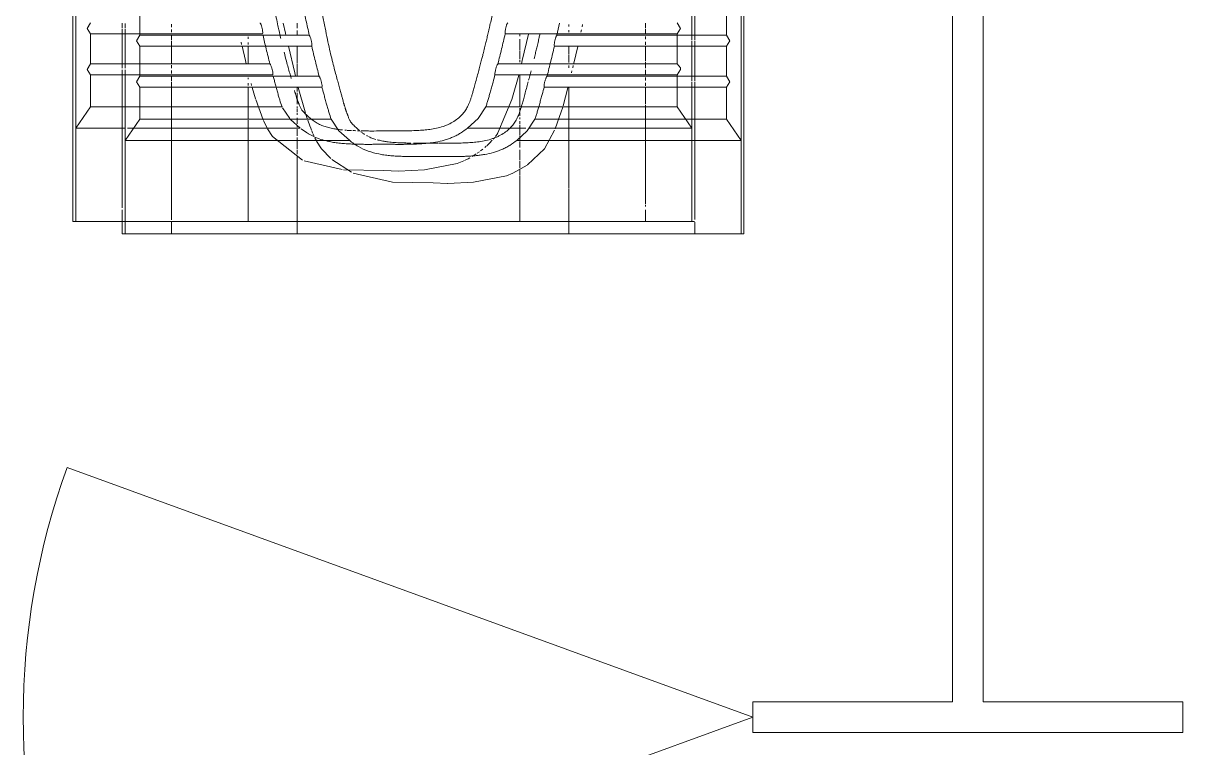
# Model space of a CAD drawing. Header units: millimetres. Extents: x -4000 to 187956, y -58990 to 162485.
# Drawn here: x 2131 to 3075, y 139488 to 140077 of the extents above; entities that cross this region are included whole.
import ezdxf

# ---------------------------------------------------------------- set-up
doc = ezdxf.new("R2010")
doc.units = ezdxf.units.MM
for name, color, linetype, lineweight in [('A-DOOR', 31, 'Continuous', 13), ('A-WALL', 113, 'Continuous', 13), ('P-SANR-FIXT', 6, 'Continuous', 9)]:
    doc.layers.add(name, color=color, linetype=linetype, lineweight=lineweight)

# ---------------------------------------------------------------- blocks, each defined once
blk = doc.blocks.new('WCPan-SquattingPan-Vitra-ArkitektSeries-5952 - CMPX502N-V821-FFS - TANG 1')
at = {"layer": 'P-SANR-FIXT', "color": 250}
for p, q in [((-252.96, 212.38), (-252.96, -390.25)), ((-250.56, 77.95), (-250.56, -314.32)), ((-238.61, -237.81), (-98.67, -237.81)), ((-238.61, -237.81), (-238.61, -262.07)), ((98.67, -237.81), (238.61, -237.81)), ((238.61, -262.07), (238.61, -237.81)), ((-92.74, -262.07), (-238.61, -262.07)), ((238.61, -262.07), (92.74, -262.07)), ((-238.61, -271.16), (-90.37, -271.16)), ((-238.61, -271.16), (-238.61, -297.17)), ((90.37, -271.16), (238.61, -271.16)), ((238.61, -297.17), (238.61, -271.16)), ((-250.56, -314.32), (-238.61, -297.17)), ((-238.61, -297.17), (-82.82, -297.17)), ((82.82, -297.17), (238.61, -297.17)), ((-250.56, -390.25), (-250.56, -314.32)), ((-250.56, -314.32), (-210.56, -314.32)), ((115.41, -314.32), (68.02, -314.32)), ((250.56, -324.32), (250.56, -390.25)), ((-252.96, -390.25), (-250.56, -390.25)), ((250.56, -390.25), (-250.56, -390.25))]:
    blk.add_line(p, q, dxfattribs=at)
at = {"layer": 'P-SANR-FIXT', "color": 252}
for p, q in [((250.56, -238.71), (250.56, -214.45)), ((252.96, -238.71), (252.96, -214.45)), ((250.56, -242.77), (250.56, -239.17)), ((250.56, -247.32), (250.56, -243.72)), ((252.96, -242.8), (252.96, -239.13)), ((252.96, -247.37), (252.96, -243.69)), ((250.56, -272.07), (250.56, -247.81)), ((252.96, -272.07), (252.96, -247.81)), ((241.23, -265.23), (238.61, -262.07)), ((250.56, -276.15), (250.56, -272.5)), ((252.96, -276.18), (252.96, -272.46)), ((250.56, -280.7), (250.56, -277.05)), ((250.56, -314.32), (250.56, -281.16)), ((252.96, -280.74), (252.96, -277.01)), ((252.96, -388.62), (252.96, -281.16)), ((-82.46, -297.81), (-76.59, -306.5)), ((238.61, -297.17), (250.56, -314.32)), ((-75.94, -307.25), (-68.03, -314.31)), ((-208.64, -314.32), (-68.02, -314.32)), ((250.56, -314.32), (118.05, -314.32)), ((250.56, -314.32), (250.56, -324.32)), ((75.18, -335.25), (71.73, -337.44)), ((80.5, -331.37), (78.64, -332.8)), ((-212.88, -390.25), (-252.96, -390.25)), ((250.64, -390.25), (252.81, -390.25))]:
    blk.add_line(p, q, dxfattribs=at)
at = {"layer": 'P-SANR-FIXT', "color": 253}
for p, q in [((-212.88, -232.8), (-212.88, -229.13)), ((-212.88, -237.36), (-212.88, -233.69)), ((212.95, -229.13), (212.95, -232.8)), ((212.95, -233.69), (212.95, -237.36)), ((-212.88, -262.07), (-212.88, -237.81)), ((-115.75, -246.4), (-116.18, -244.56)), ((212.95, -239.79), (212.95, -242.16)), ((212.95, -244.28), (212.95, -246.67)), ((-112.6, -259.38), (-115.41, -247.83)), ((212.95, -247.81), (212.95, -259.89)), ((-212.88, -265.6), (-212.88, -262.47)), ((-111.93, -262.08), (-112.6, -259.38)), ((212.95, -260.68), (212.95, -262.07)), ((212.95, -262.46), (212.95, -265.6)), ((-212.88, -270.74), (-212.88, -267.02)), ((-212.88, -379.12), (-212.88, -271.16)), ((-110.49, -273.43), (-110.49, -274.69)), ((110.55, -293.47), (110.55, -271.16)), ((212.95, -267.01), (212.95, -270.74)), ((212.95, -273.08), (212.95, -275.57)), ((-110.49, -277.89), (-110.49, -279.72)), ((-110.49, -281.16), (-110.49, -307.17)), ((-107.61, -279.82), (-108.07, -278.08)), ((-104.35, -290.64), (-107.21, -281.31)), ((212.95, -277.58), (212.95, -280.09)), ((212.95, -281.16), (212.95, -295.02)), ((-98.28, -307.59), (-104.14, -291.23)), ((110.55, -295.46), (110.55, -293.7)), ((212.95, -295.65), (212.95, -376.26)), ((-110.49, -308.02), (-110.49, -390.25)), ((-95.36, -313.94), (-98.03, -308.19)), ((-90.77, -321.15), (-94.77, -315.04)), ((92.76, -318.39), (90.78, -321.14)), ((-66.23, -340.43), (-90.77, -321.15)), ((83.32, -328.99), (82.12, -330.03)), ((85.81, -326.66), (83.69, -328.66)), ((88.15, -324.23), (85.91, -326.56)), ((90.15, -321.93), (89.02, -323.26)), ((68.48, -339.27), (65.56, -340.76)), ((69.96, -338.46), (68.55, -339.24)), ((77.65, -333.54), (75.79, -334.84)), ((-33.89, -348.16), (-64.9, -341.07)), ((0.01, -348.78), (-32.91, -348.27)), ((59.66, -343.18), (32.93, -348.27)), ((64.91, -341.07), (59.7, -343.16)), ((110.55, -352.56), (110.55, -347.43)), ((110.55, -355.16), (110.55, -353.16)), ((110.55, -390.25), (110.55, -355.18)), ((212.95, -377.01), (212.95, -378.25)), ((-212.88, -390.25), (-212.88, -380.81)), ((212.95, -380.83), (212.95, -390.25)), ((-110.49, -390.25), (-212.64, -390.25)), ((-110.49, -390.25), (110.55, -390.25)), ((212.95, -390.25), (110.55, -390.25)), ((212.95, -390.25), (250.56, -390.25)), ((250.64, -390.25), (252.81, -390.25))]:
    blk.add_line(p, q, dxfattribs=at)
at = {"layer": 'P-SANR-FIXT', "color": 254}
for p, q in [((-110.49, -240.16), (-110.49, -241.8)), ((-110.49, -244.62), (-110.49, -246.29)), ((110.55, -239.63), (110.55, -237.81)), ((110.55, -250.97), (110.55, -241.93)), ((-110.49, -247.81), (-110.49, -261.67)), ((110.55, -258.37), (110.55, -251.55)), ((110.55, -260.76), (110.55, -259.08)), ((110.55, -297.17), (110.55, -295.46)), ((110.55, -301.66), (110.55, -298.28)), ((110.55, -304.52), (110.55, -302.1)), ((110.55, -307.11), (110.55, -305.61)), ((110.55, -310.99), (110.55, -308.77)), ((110.55, -313.8), (110.55, -311.81)), ((110.55, -317.05), (110.55, -314.32)), ((110.55, -319.92), (110.55, -317.4)), ((110.55, -322.01), (110.55, -320.3)), ((110.55, -324.32), (110.55, -322.06)), ((110.55, -330.27), (110.55, -325.37)), ((110.55, -336.9), (110.55, -332.01)), ((110.55, -340.3), (110.55, -337.32)), ((11.76, -349.37), (0.01, -348.78)), ((32.93, -348.27), (11.92, -349.37)), ((110.55, -346.57), (110.55, -340.98))]:
    blk.add_line(p, q, dxfattribs=at)
at = {"layer": 'P-SANR-FIXT', "color": 250, "flags": 128}
for points in [[(-238.61, -228.71), (-241.4, -233.26), (-238.61, -237.81)], [(-238.61, -262.07), (-241.4, -266.61), (-238.61, -271.16)], [(68.02, -314.32), (76.62, -306.47), (82.82, -297.17)]]:
    blk.add_lwpolyline(points, dxfattribs=at)
at = {"layer": 'P-SANR-FIXT', "color": 252, "flags": 128}
for points in [[(238.61, -237.81), (241.4, -233.26), (238.61, -228.71)], [(117.74, -237.83), (112.6, -259.36), (111.93, -262.08)], [(109.75, -271.26), (104.15, -291.21), (92.81, -318.32)], [(238.61, -271.16), (241.4, -266.61), (241.26, -265.35)]]:
    blk.add_lwpolyline(points, dxfattribs=at)
at = {"layer": 'P-SANR-FIXT', "color": 250}
for points, knots in [([(80.46, 114.01), (81.9, 113.45), (86.01, 111.78), (91.35, 109.16), (96.35, 106.18), (99.91, 103.74), (103.38, 100.99), (107.85, 96.84), (112.84, 90.74), (116.21, 84.15), (117.97, 79.09), (118.88, 75.48), (119.45, 72.3), (119.77, 69.47), (119.93, 66.83), (119.98, 64.71), (119.99, 63.03), (119.99, 62.01), (119.98, 61.16), (119.97, 60.06), (119.93, 58.25), (119.86, 55.26), (119.75, 51.42), (119.64, 47.54), (119.53, 44.03), (119.42, 40.71), (119.29, 36.98), (119.11, 31.92), (118.92, 26.93), (118.73, 22.47), (118.58, 19.03), (118.44, 16.16), (118.31, 13.45), (118.19, 10.96), (118.07, 8.66), (117.96, 6.69), (117.85, 4.57), (117.69, 1.79), (117.49, -1.72), (117.23, -5.98), (116.95, -10.31), (116.66, -14.74), (116.26, -20.61), (115.51, -30.84), (114.35, -45.2), (112.27, -68.07), (109.21, -96.69), (105.5, -125.36), (102.12, -148.02), (99.36, -165), (96.36, -181.94), (93.51, -196.84), (91.28, -207.81), (89.79, -214.88), (88.65, -220.17), (87.48, -225.47), (86.49, -229.85), (85.66, -233.44), (84.91, -236.67), (84.11, -240.05), (83.22, -243.76), (82.25, -247.78), (81.22, -251.94), (80.18, -256.07), (79.26, -259.65), (78.18, -263.8), (76.91, -268.61), (75.82, -272.63), (74.96, -275.78), (74.1, -278.92), (73.15, -282.36), (72.21, -285.67), (71.41, -288.37), (70.37, -291.52), (69.25, -294.43), (68.05, -296.98), (67.13, -298.69), (66.09, -300.32), (64.44, -302.55), (61.91, -305.27), (58.14, -308.26), (54.39, -310.43), (51.04, -311.95), (47.42, -313.32), (42.84, -314.6), (38.33, -315.36), (34.88, -315.75), (31.62, -316.04), (27.15, -316.34), (22.37, -316.52), (18.42, -316.6), (14.39, -316.65), (9.97, -316.64), (5.12, -316.57), (1.82, -316.53), (0, -316.53)], [0.13911, 0.13911, 0.13911, 0.13911, 0.1470588, 0.1617647, 0.1691176, 0.1764706, 0.1838235, 0.1911765, 0.2058824, 0.2205882, 0.2279412, 0.2352941, 0.2426471, 0.25, 0.2573529, 0.2647059, 0.2683824, 0.2720588, 0.2738971, 0.2757353, 0.2794118, 0.2830882, 0.2867647, 0.2904412, 0.2922794, 0.2941176, 0.2977941, 0.3014706, 0.3088235, 0.3161765, 0.3235294, 0.3308824, 0.3382353, 0.3455882, 0.3492647, 0.3529412, 0.3566176, 0.3602941, 0.3676471, 0.375, 0.3823529, 0.3897059, 0.3970588, 0.4117647, 0.4411765, 0.4705882, 0.5294118, 0.5882353, 0.6176471, 0.6470588, 0.6764706, 0.7058824, 0.7242647, 0.7334559, 0.7426471, 0.7518382, 0.7610294, 0.765625, 0.7702206, 0.7794118, 0.7886029, 0.7977941, 0.8069853, 0.8115809, 0.8161765, 0.8207721, 0.8253676, 0.8299632, 0.832261, 0.8345588, 0.8391544, 0.84375, 0.8483456, 0.8529412, 0.8621324, 0.8667279, 0.8713235, 0.8759191, 0.8805147, 0.8897059, 0.8988971, 0.9080882, 0.9126838, 0.9172794, 0.9264706, 0.9356618, 0.9402574, 0.9448529, 0.9540441, 0.9632353, 0.9678309, 0.9724265, 0.9816176, 0.9908088, 1, 1, 1, 1]), ([(100.75, -228.71), (100.64, -228.87), (100.41, -229.26), (100.05, -230.03), (99.7, -230.97), (99.38, -232.03), (99.08, -233.16), (98.77, -234.69), (98.54, -236.5), (98.59, -237.48), (98.67, -237.81)], [0, 0, 0, 0, 0.1, 0.2, 0.3, 0.4, 0.5, 0.6, 0.8, 1, 1, 1, 1]), ([(-98.36, -239.17), (-97.52, -242.76), (-96.17, -248.38), (-94.28, -256.05), (-93.25, -260.12), (-92.74, -262.07)], [0.0562541, 0.0562541, 0.0562541, 0.0562541, 0.5, 0.75, 1, 1, 1, 1]), ([(92.74, -262.07), (92.63, -262.22), (92.39, -262.61), (92, -263.38), (91.62, -264.32), (91.26, -265.37), (90.93, -266.5), (90.56, -268.03), (90.27, -269.84), (90.29, -270.84), (90.37, -271.16)], [0, 0, 0, 0, 0.1, 0.2, 0.3, 0.4, 0.5, 0.6, 0.8, 1, 1, 1, 1]), ([(-90.02, -272.44), (-89.88, -272.98), (-89.46, -274.54), (-88.71, -277.32), (-87.87, -280.39), (-87.13, -283.06), (-86.45, -285.52), (-85.65, -288.38), (-84.44, -292.51), (-83.52, -295.32), (-82.82, -297.17)], [0.0555126, 0.0555126, 0.0555126, 0.0555126, 0.125, 0.25, 0.375, 0.4375, 0.5, 0.625, 0.75, 1, 1, 1, 1]), ([(82.82, -297.17), (83.19, -296.17), (83.9, -294.18), (84.83, -291.21), (85.76, -288.01), (86.74, -284.5), (87.81, -280.6), (89.16, -275.66), (89.96, -272.69), (90.37, -271.16)], [0, 0, 0, 0, 0.125, 0.25, 0.375, 0.5, 0.625, 0.75, 1, 1, 1, 1]), ([(-33.79, -315.89), (-34.28, -315.85), (-34.85, -315.79), (-35.41, -315.72), (-35.51, -315.71)], [-0.914136055, -0.914136055, -0.914136055, -0.914136055, -0.910714286, -0.910006364, -0.910006364, -0.910006364, -0.910006364]), ([(0, -316.53), (-2.57, -316.65), (-6.63, -316.75), (-12.49, -316.73), (-15.99, -316.64), (-18.1, -316.59), (-18.61, -316.58)], [-1, -1, -1, -1, -0.97619048, -0.96428571, -0.95238095, -0.94868905, -0.94868905, -0.94868905, -0.94868905]), ([(0, -327.48), (2.52, -327.48), (5.85, -327.54), (10.4, -327.58), (14, -327.59), (17.77, -327.56), (21.35, -327.49), (24.76, -327.39), (28.16, -327.24), (31.64, -327.02), (34.43, -326.79), (36.62, -326.57), (38.99, -326.3), (43.33, -325.66), (48.02, -324.57), (52.47, -323.14), (55.92, -321.79), (59.29, -320.2), (63.48, -317.84), (66.31, -315.78), (68.02, -314.32)], [0, 0, 0, 0, 0.1, 0.15, 0.2, 0.25, 0.3, 0.35, 0.4, 0.45, 0.5, 0.525, 0.55, 0.6, 0.7, 0.75, 0.8, 0.85, 0.9, 1, 1, 1, 1]), ([(-46.72, -324.83), (-45.89, -325.04), (-43.64, -325.55), (-39.97, -326.19), (-35.43, -326.72), (-30.78, -327.09), (-26.09, -327.34), (-21.34, -327.5), (-16.54, -327.58), (-12.03, -327.59), (-6.41, -327.54), (-2.54, -327.48), (0, -327.48)], [0.338624, 0.338624, 0.338624, 0.338624, 0.375, 0.4375, 0.5, 0.5625, 0.625, 0.6875, 0.75, 0.8125, 0.875, 1, 1, 1, 1])]:
    blk.add_open_spline(points, degree=3, knots=knots, dxfattribs=at)
at = {"layer": 'P-SANR-FIXT', "color": 252}
for points, knots in [([(-86.51, -229.5), (-86.95, -227.4), (-87.75, -223.51), (-88.62, -219.29), (-89, -217.41)], [-0.617235526, -0.617235526, -0.617235526, -0.617235526, -0.613095238, -0.609912131, -0.609912131, -0.609912131, -0.609912131]), ([(-98.67, -237.81), (-98.59, -237.48), (-98.54, -236.5), (-98.77, -234.69), (-99.08, -233.16), (-99.37, -232.03), (-99.7, -230.97), (-100.05, -230.03), (-100.41, -229.26), (-100.64, -228.87), (-100.75, -228.71)], [0, 0, 0, 0, 0.2, 0.4, 0.5, 0.6, 0.7, 0.8, 0.9, 1, 1, 1, 1]), ([(-83.9, -241.54), (-83.99, -241.14), (-84.66, -238.21), (-85.49, -234.37), (-86.28, -230.63), (-86.44, -229.83)], [-0.625936989, -0.625936989, -0.625936989, -0.625936989, -0.625, -0.619047619, -0.617452667, -0.617452667, -0.617452667, -0.617452667]), ([(-75.44, -273.94), (-75.47, -273.83), (-75.85, -272.46), (-77.01, -268.32), (-78.91, -261.56), (-80.56, -255.29), (-81.21, -252.72)], [-0.66121049, -0.66121049, -0.66121049, -0.66121049, -0.66071429, -0.6547619, -0.64285714, -0.63555479, -0.63555479, -0.63555479, -0.63555479]), ([(-90.37, -271.16), (-90.29, -270.84), (-90.27, -269.84), (-90.56, -268.03), (-90.93, -266.5), (-91.26, -265.37), (-91.62, -264.32), (-92, -263.39), (-92.39, -262.61), (-92.63, -262.22), (-92.74, -262.07)], [0, 0, 0, 0, 0.2, 0.4, 0.5, 0.6, 0.7, 0.8, 0.9, 1, 1, 1, 1]), ([(-37.57, -315.43), (-37.95, -315.37), (-38.69, -315.25), (-40.15, -315), (-42.63, -314.54), (-45.97, -313.77), (-49.1, -312.78), (-51.51, -311.78), (-53.28, -310.94), (-55.05, -309.93), (-57.41, -308.36), (-60.28, -306.11), (-62.85, -303.76), (-64.39, -302.23), (-65.18, -301.4), (-65.73, -300.82), (-66.22, -300.25), (-66.81, -299.51), (-67.67, -298.23), (-68.35, -296.82), (-68.87, -295.48), (-69.15, -294.67), (-69.37, -294.04), (-69.54, -293.58), (-69.69, -293.2), (-69.81, -292.91), (-69.94, -292.61), (-70.09, -292.26), (-70.31, -291.73), (-70.54, -291.12), (-70.78, -290.45), (-70.99, -289.81), (-71.19, -289.15), (-71.39, -288.44), (-71.61, -287.68), (-71.89, -286.73), (-72.14, -285.92), (-72.3, -285.45), (-72.45, -285.02), (-72.61, -284.54), (-72.74, -284.09), (-72.8, -283.87)], [-0.9047619, -0.9047619, -0.9047619, -0.9047619, -0.9017857, -0.8988095, -0.8928571, -0.8809524, -0.8690476, -0.8630952, -0.8571429, -0.8511905, -0.8452381, -0.8333333, -0.8214286, -0.8154762, -0.8125, -0.8095238, -0.8065476, -0.8035714, -0.797619, -0.7857143, -0.7797619, -0.7738095, -0.7708333, -0.7678571, -0.764881, -0.7633929, -0.7619048, -0.7589286, -0.7559524, -0.75, -0.7440476, -0.7380952, -0.7321429, -0.7261905, -0.7202381, -0.7142857, -0.7083333, -0.702381, -0.6964286, -0.6904762, -0.686342, -0.686342, -0.686342, -0.686342]), ([(-62.07, -318.59), (-61.62, -318.87), (-58.6, -320.62), (-53.56, -322.87), (-48.73, -324.33), (-46.72, -324.83)], [0.1025164, 0.1025164, 0.1025164, 0.1025164, 0.125, 0.25, 0.338624, 0.338624, 0.338624, 0.338624]), ([(-26.37, -316.35), (-26.72, -316.34), (-27.29, -316.31), (-27.86, -316.29), (-28.07, -316.28)], [-0.930918581, -0.930918581, -0.930918581, -0.930918581, -0.928571429, -0.927142134, -0.927142134, -0.927142134, -0.927142134])]:
    blk.add_open_spline(points, degree=3, knots=knots, dxfattribs=at)
at = {"layer": 'P-SANR-FIXT', "color": 250}
for points in [[(92.74, -262.07), (93.78, -258.04), (95.8, -249.96), (97.73, -241.86), (98.67, -237.81)], [(-28.07, -316.28), (-28.68, -316.25), (-29.28, -316.22), (-29.87, -316.19)], [(-22.79, -316.46), (-23.63, -316.44), (-24.48, -316.42), (-25.33, -316.39)]]:
    blk.add_open_spline(points, degree=3, dxfattribs=at)
at = {"layer": 'P-SANR-FIXT', "color": 252}
for points in [[(-67.37, -314.87), (-65.81, -316.14), (-64.17, -317.3), (-62.48, -318.34)], [(-35.51, -315.71), (-36.03, -315.65), (-36.54, -315.58), (-37.04, -315.51)], [(-30.53, -316.15), (-30.99, -316.12), (-31.43, -316.09), (-31.88, -316.05)], [(-19.71, -316.55), (-20.29, -316.53), (-20.88, -316.52), (-21.48, -316.5)]]:
    blk.add_open_spline(points, degree=3, dxfattribs=at)
blk = doc.blocks.new('cua wc - 600 x 2000mm-V900-FFS - TANG 1')
at = {"layer": 'A-DOOR', "color": 5, "lineweight": 15}
for q in [(-100.28, 203.02), (-100.28, -203.02)]:
    blk.add_line((457.5, 0), q, dxfattribs=at)
blk.add_arc((457.5, 0), 593.58, 160, 200, dxfattribs=at)
blk = doc.blocks.new('CMF2_NHAXUONG_A_rvt-1-FFS - TANG 1')
at = {"layer": 'A-WALL', "color": 50, "lineweight": 15}
for p, q in [((2887.29, 139525.1), (2887.29, 140700)), ((2912.29, 140700), (2912.29, 139525.1)), ((2724.89, 139525.1), (2887.29, 139525.1)), ((2724.89, 139525.1), (2724.89, 139500.1)), ((2912.29, 139525.1), (3074.79, 139525.1)), ((3074.79, 139500.1), (3074.79, 139525.1)), ((3074.79, 139500.1), (2724.89, 139500.1))]:
    blk.add_line(p, q, dxfattribs=at)
at = {"layer": 'A-WALL', "color": 35, "lineweight": 15}
for p, q in [((2887.29, 140700), (2887.29, 139525.1)), ((2912.29, 139525.1), (2912.29, 140700)), ((2887.29, 139525.1), (2724.89, 139525.1)), ((2724.89, 139500.1), (2724.89, 139525.1)), ((3074.79, 139525.1), (2912.29, 139525.1)), ((3074.79, 139525.1), (3074.79, 139500.1)), ((2724.89, 139500.1), (3074.79, 139500.1))]:
    blk.add_line(p, q, dxfattribs=at)
at = {"layer": 'P-SANR-FIXT', "color": 250}
for p, q in [((2717.74, 139905.76), (2717.74, 140508.38)), ((2715.34, 139981.68), (2715.34, 140373.95)), ((2226.18, 140091.55), (2226.18, 140067.29)), ((2703.4, 140091.55), (2703.4, 140067.29)), ((2364.04, 140067.29), (2226.18, 140067.29)), ((2703.4, 140067.29), (2565.53, 140067.29)), ((2226.18, 140058.2), (2366.11, 140058.2)), ((2226.18, 140058.2), (2226.18, 140033.94)), ((2563.46, 140058.2), (2703.4, 140058.2)), ((2703.4, 140033.94), (2703.4, 140058.2)), ((2372.04, 140033.94), (2226.18, 140033.94)), ((2703.4, 140033.94), (2557.53, 140033.94)), ((2226.18, 140024.84), (2374.42, 140024.84)), ((2226.18, 140024.84), (2226.18, 139998.83)), ((2555.15, 140024.84), (2703.4, 140024.84)), ((2703.4, 139998.83), (2703.4, 140024.84)), ((2214.23, 139981.68), (2226.18, 139998.83)), ((2226.18, 139998.83), (2381.97, 139998.83)), ((2547.61, 139998.83), (2703.4, 139998.83)), ((2703.4, 139998.83), (2715.34, 139981.68)), ((2214.23, 139991.68), (2214.23, 139981.68)), ((2214.23, 139905.76), (2214.23, 139981.68)), ((2214.23, 139981.68), (2396.76, 139981.68)), ((2715.34, 139981.68), (2532.81, 139981.68)), ((2715.34, 139981.68), (2715.34, 139905.76)), ((2211.83, 139915.76), (2211.83, 139905.76)), ((2211.83, 139905.76), (2214.23, 139905.76)), ((2715.34, 139905.76), (2214.23, 139905.76)), ((2715.34, 139905.76), (2717.74, 139905.76))]:
    blk.add_line(p, q, dxfattribs=at)
at = {"layer": 'P-SANR-FIXT', "color": 253}
for p, q in [((2677.74, 140091.55), (2677.74, 140067.29)), ((2251.9, 140073.84), (2251.9, 140076.21)), ((2251.9, 140069.6), (2251.9, 140071.72)), ((2585.5, 140071.53), (2585.06, 140069.55)), ((2586.45, 140076.01), (2586.03, 140074.02)), ((2251.9, 140063.2), (2251.9, 140066.87)), ((2251.9, 140058.64), (2251.9, 140062.32)), ((2677.74, 140066.87), (2677.74, 140063.2)), ((2677.74, 140062.32), (2677.74, 140058.64)), ((2251.9, 140043.94), (2251.9, 140058.2)), ((2582.48, 140057.96), (2579.3, 140044.45)), ((2677.74, 140058.2), (2677.74, 140033.94)), ((2251.9, 140040.43), (2251.9, 140042.92)), ((2578.86, 140042.61), (2578.39, 140040.71)), ((2251.9, 140036.12), (2251.9, 140038.4)), ((2251.9, 140029.82), (2251.9, 140033.54)), ((2577.76, 140038.14), (2577.39, 140036.64)), ((2677.74, 140033.54), (2677.74, 140029.82)), ((2251.9, 140025.26), (2251.9, 140028.99)), ((2251.9, 139916.89), (2251.9, 140024.84)), ((2354.29, 140024.84), (2354.29, 140021.31)), ((2574.45, 140024.39), (2570.61, 140009.88)), ((2575.34, 140009.57), (2575.34, 140024.28)), ((2677.74, 140028.99), (2677.74, 140025.26)), ((2677.74, 140024.84), (2677.74, 139917.38)), ((2354.29, 140020.45), (2354.29, 140015.49)), ((2362.46, 139999.51), (2361.35, 140002.74)), ((2575.34, 139991.68), (2575.34, 140008.83)), ((2364.56, 139993.49), (2362.99, 139997.96)), ((2365.86, 139990.02), (2365.3, 139991.5)), ((2366.75, 139987.81), (2366.12, 139989.38)), ((2367.84, 139985.31), (2367.02, 139987.19)), ((2369.6, 139981.72), (2368.71, 139983.48)), ((2575.34, 139942.85), (2575.34, 139991.48)), ((2374.02, 139974.85), (2370.01, 139980.96)), ((2381.72, 139966.79), (2374.07, 139974.78)), ((2354.29, 139968.66), (2354.29, 139964.02)), ((2398.31, 139955.7), (2382.51, 139966.11)), ((2354.29, 139964), (2354.29, 139915.76)), ((2541.25, 139961.62), (2529.7, 139954.94)), ((2524.4, 139952.81), (2497.72, 139947.73)), ((2529.69, 139954.94), (2524.44, 139952.83)), ((2575.34, 139940.83), (2575.34, 139942.25)), ((2575.34, 139915.76), (2575.34, 139940.81))]:
    blk.add_line(p, q, dxfattribs=at)
at = {"layer": 'P-SANR-FIXT', "color": 252}
for p, q in [((2211.83, 140076.87), (2211.83, 140073.2)), ((2211.83, 140072.32), (2211.83, 140068.64)), ((2214.23, 140076.83), (2214.23, 140073.24)), ((2214.23, 140072.28), (2214.23, 140068.68)), ((2211.83, 140068.2), (2211.83, 140043.94)), ((2214.23, 140068.2), (2214.23, 140043.94)), ((2211.83, 140043.54), (2211.83, 140040.4)), ((2214.23, 140043.5), (2214.23, 140040.4)), ((2211.83, 140038.99), (2211.83, 140035.26)), ((2211.83, 140034.84), (2211.83, 139926.87)), ((2214.23, 140038.96), (2214.23, 140035.3)), ((2214.23, 140034.84), (2214.23, 139991.68)), ((2365.3, 139991.5), (2364.56, 139993.49)), ((2211.83, 139925.18), (2211.83, 139915.76)), ((2251.9, 139905.76), (2251.9, 139915.19)), ((2354.29, 139915.76), (2354.29, 139905.76)), ((2575.34, 139905.76), (2575.34, 139915.76)), ((2677.74, 139915.18), (2677.74, 139905.76)), ((2251.9, 139905.76), (2211.83, 139905.76)), ((2354.29, 139905.76), (2251.9, 139905.76)), ((2354.29, 139905.76), (2575.34, 139905.76)), ((2677.74, 139905.76), (2575.34, 139905.76)), ((2677.74, 139905.76), (2717.74, 139905.76))]:
    blk.add_line(p, q, dxfattribs=at)
at = {"layer": 'P-SANR-FIXT', "color": 254}
for p, q in [((2354.29, 140076.9), (2354.29, 140072.99)), ((2354.29, 140071.01), (2354.29, 140067.29)), ((2575.34, 140074.2), (2575.34, 140075.85)), ((2575.34, 140069.72), (2575.34, 140071.39)), ((2354.29, 140058.2), (2354.29, 140056.15)), ((2354.29, 140056), (2354.29, 140044.8)), ((2575.34, 140056.38), (2575.34, 140058.2)), ((2575.34, 140051.94), (2575.34, 140056.14)), ((2575.34, 140045.03), (2575.34, 140051.4)), ((2354.29, 140044.24), (2354.29, 140034.33)), ((2575.34, 140040.77), (2575.34, 140042.58)), ((2354.29, 140015.09), (2354.29, 140011.19)), ((2354.29, 140009.18), (2354.29, 140007.74)), ((2354.29, 140007.37), (2354.29, 140004.59)), ((2354.29, 140003.91), (2354.29, 140002.56)), ((2354.29, 140000.05), (2354.29, 139998.88)), ((2354.29, 139998.83), (2354.29, 139997.29)), ((2354.29, 139996.93), (2354.29, 139995.09)), ((2354.29, 139993.94), (2354.29, 139992.39)), ((2354.29, 139990.65), (2354.29, 139985.45)), ((2354.29, 139983.91), (2354.29, 139974.44)), ((2354.29, 139973.78), (2354.29, 139970.5)), ((2476.55, 139946.64), (2464.8, 139947.22)), ((2497.72, 139947.73), (2476.71, 139946.64))]:
    blk.add_line(p, q, dxfattribs=at)
at = {"layer": 'P-SANR-FIXT', "color": 252, "flags": 128}
for points in [[(2345, 140067.29), (2344.69, 140068.72), (2342.93, 140076.89)], [(2226.18, 140067.29), (2223.38, 140062.74), (2226.18, 140058.2)], [(2352.85, 140033.92), (2352.19, 140036.63), (2347.05, 140058.17)], [(2226.18, 140033.94), (2223.38, 140029.39), (2226.18, 140024.84)], [(2360.96, 140003.87), (2360.64, 140004.78), (2355.04, 140024.74)]]:
    blk.add_lwpolyline(points, dxfattribs=at)
at = {"layer": 'P-SANR-FIXT', "color": 250, "flags": 128}
for points in [[(2703.4, 140058.2), (2706.19, 140062.74), (2703.4, 140067.29)], [(2703.4, 140024.84), (2706.19, 140029.39), (2703.4, 140033.94)], [(2381.97, 139998.83), (2388.2, 139989.51), (2396.75, 139981.69)], [(2532.81, 139981.68), (2541.4, 139989.54), (2547.61, 139998.83)]]:
    blk.add_lwpolyline(points, dxfattribs=at)
at = {"layer": 'P-SANR-FIXT', "color": 253, "flags": 128}
for points in [[(2570.25, 140008.74), (2568.93, 140004.8), (2564.09, 139991.01)], [(2563.72, 139990.04), (2555.57, 139974.86), (2541.52, 139961.82)], [(2464.8, 139947.22), (2431.88, 139947.73), (2399.89, 139954.94)]]:
    blk.add_lwpolyline(points, dxfattribs=at)
at = {"layer": 'P-SANR-FIXT', "color": 250}
for points, knots in [([(2405.52, 139989.12), (2405.2, 139989.38), (2403.77, 139990.56), (2401.94, 139992.24), (2400.4, 139993.78), (2399.61, 139994.6), (2399.06, 139995.19), (2398.57, 139995.75), (2397.98, 139996.5), (2397.12, 139997.78), (2396.44, 139999.18), (2395.92, 140000.52), (2395.64, 140001.33), (2395.41, 140001.96), (2395.25, 140002.42), (2395.1, 140002.8), (2394.98, 140003.1), (2394.85, 140003.39), (2394.7, 140003.75), (2394.48, 140004.28), (2394.24, 140004.88), (2394, 140005.55), (2393.8, 140006.2), (2393.6, 140006.85), (2393.4, 140007.56), (2393.18, 140008.32), (2392.9, 140009.28), (2392.65, 140010.08), (2392.48, 140010.56), (2392.33, 140010.98), (2392.16, 140011.52), (2391.91, 140012.37), (2391.55, 140013.7), (2391.1, 140015.38), (2390.64, 140017.16), (2390.23, 140018.75), (2389.77, 140020.52), (2389.09, 140022.98), (2387.78, 140027.69), (2385.53, 140035.68), (2382.9, 140045.82), (2380.62, 140055.53), (2378.87, 140063.6), (2376.95, 140072.89), (2374.78, 140083.47), (2372.48, 140094.97), (2370.1, 140107.12), (2367.73, 140119.63), (2365.44, 140132.21), (2363.66, 140142.5), (2362.35, 140150.51), (2361.44, 140156.3), (2360.58, 140162.09), (2359.46, 140170.07), (2358.11, 140180.29), (2356.6, 140192.74), (2354.73, 140209.18), (2352.67, 140228.74), (2350.65, 140248.32), (2349.32, 140261.97), (2348.72, 140270.24), (2348.37, 140275.97), (2348.14, 140280.09), (2347.95, 140283.57), (2347.78, 140286.51), (2347.63, 140288.85), (2347.48, 140291.24), (2347.29, 140294.37), (2347.07, 140298.21), (2346.82, 140302.72), (2346.52, 140308.58), (2346.19, 140315.71), (2345.84, 140323.84), (2345.51, 140332.04), (2345.22, 140340.17), (2345, 140347.56), (2344.86, 140353.75), (2344.78, 140357.99), (2344.73, 140360.86), (2344.79, 140362.8), (2344.92, 140364.44), (2345.07, 140365.84), (2345.24, 140367.35), (2345.5, 140369.26), (2345.89, 140371.6), (2346.57, 140374.41), (2347.56, 140377.31), (2348.92, 140380.43), (2350.55, 140383.67), (2352.43, 140386.88), (2354.51, 140389.84), (2356.81, 140392.54), (2359.38, 140395.12), (2361.66, 140397.13), (2363.53, 140398.65), (2364.73, 140399.57), (2365.67, 140400.28), (2366.55, 140400.95), (2368, 140402.05), (2370.03, 140403.48), (2373.02, 140405.17), (2377.17, 140407.02), (2383.14, 140409.31), (2390.31, 140411.83), (2396.72, 140413.83), (2401.79, 140415.24), (2405.46, 140416.15), (2409.05, 140416.91), (2413.92, 140417.82), (2420.07, 140418.74), (2427.52, 140419.6), (2434.96, 140420.31), (2442.38, 140420.9), (2452.31, 140421.4), (2459.79, 140421.5), (2464.79, 140421.43)], [-0.8367646, -0.8367646, -0.8367646, -0.8367646, -0.8333333, -0.8214286, -0.8154762, -0.8125, -0.8095238, -0.8065476, -0.8035714, -0.797619, -0.7857143, -0.7797619, -0.7738095, -0.7708333, -0.7678571, -0.764881, -0.7633929, -0.7619048, -0.7589286, -0.7559524, -0.75, -0.7440476, -0.7380952, -0.7321429, -0.7261905, -0.7202381, -0.7142857, -0.7083333, -0.702381, -0.6964286, -0.6904762, -0.6845238, -0.6785714, -0.672619, -0.6696429, -0.6666667, -0.6636905, -0.6607143, -0.6547619, -0.6428571, -0.6309524, -0.625, -0.6190476, -0.6130952, -0.6071429, -0.6011905, -0.5952381, -0.5892857, -0.5833333, -0.577381, -0.5744048, -0.5714286, -0.5684524, -0.5654762, -0.5595238, -0.5535714, -0.547619, -0.5357143, -0.5238095, -0.5119048, -0.5, -0.4940476, -0.4880952, -0.4821429, -0.4791667, -0.4761905, -0.4732143, -0.4702381, -0.4642857, -0.4583333, -0.452381, -0.4404762, -0.4285714, -0.4166667, -0.4047619, -0.3928571, -0.3809524, -0.3690476, -0.3571429, -0.3452381, -0.3392857, -0.3333333, -0.327381, -0.3214286, -0.3095238, -0.297619, -0.2857143, -0.2738095, -0.2619048, -0.25, -0.2380952, -0.2261905, -0.2142857, -0.202381, -0.1964286, -0.1904762, -0.1875, -0.1845238, -0.1785714, -0.1666667, -0.1547619, -0.1428571, -0.1309524, -0.1190476, -0.1071429, -0.1011905, -0.0952381, -0.0892857, -0.0833333, -0.0714286, -0.0595238, -0.047619, -0.0357143, -0.0238095, 0, 0, 0, 0]), ([(2366.11, 140058.2), (2366.2, 140058.52), (2366.25, 140059.51), (2366.02, 140061.31), (2365.7, 140062.85), (2365.41, 140063.98), (2365.08, 140065.03), (2364.73, 140065.97), (2364.38, 140066.75), (2364.15, 140067.14), (2364.04, 140067.29)], [0, 0, 0, 0, 0.2, 0.4, 0.5, 0.6, 0.7, 0.8, 0.9, 1, 1, 1, 1]), ([(2366.11, 140058.19), (2367.05, 140054.15), (2368.5, 140048.08), (2370.51, 140039.95), (2371.54, 140035.89), (2372.04, 140033.94)], [0, 0, 0, 0, 0.5, 0.75, 1, 1, 1, 1]), ([(2374.42, 140024.84), (2374.49, 140025.17), (2374.51, 140026.16), (2374.22, 140027.98), (2373.85, 140029.5), (2373.53, 140030.63), (2373.16, 140031.68), (2372.78, 140032.62), (2372.4, 140033.39), (2372.16, 140033.78), (2372.04, 140033.94)], [0, 0, 0, 0, 0.2, 0.4, 0.5, 0.6, 0.7, 0.8, 0.9, 1, 1, 1, 1]), ([(2374.42, 140024.84), (2374.67, 140023.91), (2375.2, 140021.94), (2376.08, 140018.68), (2376.92, 140015.61), (2377.65, 140012.95), (2378.33, 140010.48), (2379.14, 140007.63), (2380.35, 140003.49), (2381.27, 140000.69), (2381.97, 139998.83)], [0, 0, 0, 0, 0.125, 0.25, 0.375, 0.4375, 0.5, 0.625, 0.75, 1, 1, 1, 1]), ([(2547.61, 139998.83), (2547.98, 139999.83), (2548.68, 140001.83), (2549.61, 140004.79), (2550.54, 140007.99), (2551.52, 140011.51), (2552.6, 140015.4), (2553.95, 140020.35), (2554.74, 140023.31), (2555.15, 140024.84)], [0, 0, 0, 0, 0.125, 0.25, 0.375, 0.5, 0.625, 0.75, 1, 1, 1, 1]), ([(2396.75, 139981.69), (2399.05, 139979.74), (2404, 139976.36), (2412, 139972.78), (2419.14, 139970.81), (2424.81, 139969.81), (2429.36, 139969.29), (2434, 139968.92), (2438.7, 139968.66), (2443.45, 139968.5), (2448.24, 139968.42), (2452.75, 139968.41), (2458.37, 139968.46), (2462.25, 139968.52), (2464.79, 139968.52)], [0, 0, 0, 0, 0.125, 0.25, 0.375, 0.4375, 0.5, 0.5625, 0.625, 0.6875, 0.75, 0.8125, 0.875, 1, 1, 1, 1]), ([(2446.64, 139979.42), (2445.37, 139979.45), (2442.37, 139979.53), (2437.35, 139979.67), (2432.9, 139979.93), (2429.54, 139980.25), (2427.58, 139980.51), (2426.09, 139980.76), (2424.63, 139981), (2422.34, 139981.43), (2420.5, 139981.85), (2419.36, 139982.14)], [-0.94981872, -0.94981872, -0.94981872, -0.94981872, -0.94047619, -0.92857143, -0.91666667, -0.91071429, -0.9047619, -0.90178571, -0.89880952, -0.89285714, -0.88248117, -0.88248117, -0.88248117, -0.88248117]), ([(2464.79, 139968.52), (2467.31, 139968.52), (2470.64, 139968.47), (2475.19, 139968.42), (2478.78, 139968.41), (2482.55, 139968.44), (2486.13, 139968.51), (2489.54, 139968.61), (2492.95, 139968.77), (2496.43, 139968.99), (2499.22, 139969.22), (2501.41, 139969.44), (2503.78, 139969.71), (2508.12, 139970.35), (2512.8, 139971.43), (2517.25, 139972.87), (2520.71, 139974.21), (2524.07, 139975.8), (2528.27, 139978.17), (2531.09, 139980.22), (2532.81, 139981.68)], [0, 0, 0, 0, 0.1, 0.15, 0.2, 0.25, 0.3, 0.35, 0.4, 0.45, 0.5, 0.525, 0.55, 0.6, 0.7, 0.75, 0.8, 0.85, 0.9, 1, 1, 1, 1])]:
    blk.add_open_spline(points, degree=3, knots=knots, dxfattribs=at)
for points in [[(2358.89, 140091.55), (2359.7, 140087.5), (2361.38, 140079.4), (2363.14, 140071.32), (2364.04, 140067.29)], [(2565.53, 140067.29), (2566.25, 140070.49), (2566.95, 140073.69), (2567.64, 140076.9)], [(2557.53, 140033.94), (2558.57, 140037.97), (2560.59, 140046.04), (2562.52, 140054.14), (2563.46, 140058.2)], [(2452.27, 139979.29), (2451.69, 139979.3), (2451.1, 139979.31), (2450.5, 139979.32)], [(2459.87, 139979.31), (2458.82, 139979.29), (2457.75, 139979.28), (2456.65, 139979.27)]]:
    blk.add_open_spline(points, degree=3, dxfattribs=at)
at = {"layer": 'P-SANR-FIXT', "color": 252}
for points, knots in [([(2550.58, 140063.12), (2550.53, 140062.95), (2550.3, 140061.92), (2549.7, 140059.33), (2548.9, 140055.95), (2548.01, 140052.24), (2547.36, 140049.56), (2546.99, 140048.06)], [0.76470588, 0.76470588, 0.76470588, 0.76470588, 0.765625, 0.77022059, 0.77941176, 0.78860294, 0.79779412, 0.79779412, 0.79779412, 0.79779412]), ([(2551.73, 140068.2), (2551.51, 140067.22), (2551.16, 140065.65), (2550.79, 140064.06), (2550.66, 140063.47)], [0.755916903, 0.755916903, 0.755916903, 0.755916903, 0.761029412, 0.764093763, 0.764093763, 0.764093763, 0.764093763]), ([(2565.53, 140067.29), (2565.42, 140067.14), (2565.19, 140066.75), (2564.84, 140065.97), (2564.49, 140065.03), (2564.16, 140063.98), (2563.87, 140062.85), (2563.55, 140061.32), (2563.32, 140059.51), (2563.38, 140058.52), (2563.46, 140058.2)], [0, 0, 0, 0, 0.1, 0.2, 0.3, 0.4, 0.5, 0.6, 0.8, 1, 1, 1, 1]), ([(2544.49, 140038.1), (2544.34, 140037.51), (2543.86, 140035.65), (2543.22, 140033.15), (2542.69, 140031.14), (2542.56, 140030.65)], [0.8139108, 0.8139108, 0.8139108, 0.8139108, 0.816176471, 0.820772059, 0.822222712, 0.822222712, 0.822222712, 0.822222712]), ([(2557.53, 140033.94), (2557.41, 140033.78), (2557.17, 140033.39), (2556.79, 140032.62), (2556.41, 140031.69), (2556.05, 140030.63), (2555.72, 140029.51), (2555.35, 140027.98), (2555.06, 140026.16), (2555.08, 140025.17), (2555.15, 140024.84)], [0, 0, 0, 0, 0.1, 0.2, 0.3, 0.4, 0.5, 0.6, 0.8, 1, 1, 1, 1]), ([(2542.2, 140029.31), (2542.03, 140028.68), (2541.43, 140026.43), (2540.61, 140023.37), (2539.75, 140020.22), (2538.89, 140017.08), (2537.94, 140013.65), (2537, 140010.33), (2536.19, 140007.64), (2535.16, 140004.49), (2534.04, 140001.58), (2532.84, 139999.02), (2531.91, 139997.32), (2530.87, 139995.68), (2529.22, 139993.45), (2526.69, 139990.73), (2522.92, 139987.75), (2519.18, 139985.57), (2515.83, 139984.05), (2512.2, 139982.68), (2507.63, 139981.4), (2503.11, 139980.64), (2499.67, 139980.26), (2496.4, 139979.96), (2491.94, 139979.66), (2487.16, 139979.49), (2483.2, 139979.4), (2479.18, 139979.36), (2474.76, 139979.37), (2471.27, 139979.42), (2469.39, 139979.44), (2469.13, 139979.44)], [0.8235294, 0.8235294, 0.8235294, 0.8235294, 0.8253676, 0.8299632, 0.832261, 0.8345588, 0.8391544, 0.84375, 0.8483456, 0.8529412, 0.8621324, 0.8667279, 0.8713235, 0.8759191, 0.8805147, 0.8897059, 0.8988971, 0.9080882, 0.9126838, 0.9172794, 0.9264706, 0.9356618, 0.9402574, 0.9448529, 0.9540441, 0.9632353, 0.9678309, 0.9724265, 0.9816176, 0.9908088, 0.9922221, 0.9922221, 0.9922221, 0.9922221]), ([(2409.06, 139986.53), (2408.69, 139986.77), (2407.71, 139987.43), (2406.75, 139988.15), (2406.15, 139988.62)], [-0.848903414, -0.848903414, -0.848903414, -0.848903414, -0.845238095, -0.838983412, -0.838983412, -0.838983412, -0.838983412]), ([(2415.09, 139983.49), (2414.48, 139983.72), (2413.52, 139984.12), (2412.58, 139984.56), (2412.23, 139984.73)], [-0.869047619, -0.869047619, -0.869047619, -0.869047619, -0.863095238, -0.859573541, -0.859573541, -0.859573541, -0.859573541])]:
    blk.add_open_spline(points, degree=3, knots=knots, dxfattribs=at)
for points in [[(2411.51, 139985.09), (2411.24, 139985.23), (2410.98, 139985.37), (2410.72, 139985.52)], [(2418.23, 139982.45), (2417.16, 139982.76), (2416.11, 139983.1), (2415.09, 139983.49)], [(2450.5, 139979.32), (2449.92, 139979.34), (2449.33, 139979.35), (2448.74, 139979.36)], [(2456.65, 139979.27), (2455.23, 139979.27), (2453.76, 139979.27), (2452.27, 139979.29)], [(2464.79, 139979.47), (2463.2, 139979.4), (2461.56, 139979.34), (2459.87, 139979.31)], [(2468.74, 139979.45), (2467.48, 139979.46), (2466.18, 139979.47), (2464.79, 139979.47)]]:
    blk.add_open_spline(points, degree=3, dxfattribs=at)
at = {"layer": 'A-DOOR', "color": 250, "lineweight": 9}
blk.add_blockref('cua wc - 600 x 2000mm-V900-FFS - TANG 1', (2267.39, 139512.6), dxfattribs=at)
at = {"layer": 'P-SANR-FIXT', "color": 250, "lineweight": 9}
blk.add_blockref('WCPan-SquattingPan-Vitra-ArkitektSeries-5952 - CMPX502N-V821-FFS - TANG 1', (2424.79, 140306), dxfattribs=at)

msp = doc.modelspace()

# ---------------------------------------------------------------- block references
at = {"lineweight": 5}
msp.add_blockref('CMF2_NHAXUONG_A_rvt-1-FFS - TANG 1', (0, 0), dxfattribs=at)

doc.saveas('drawing.dxf')
